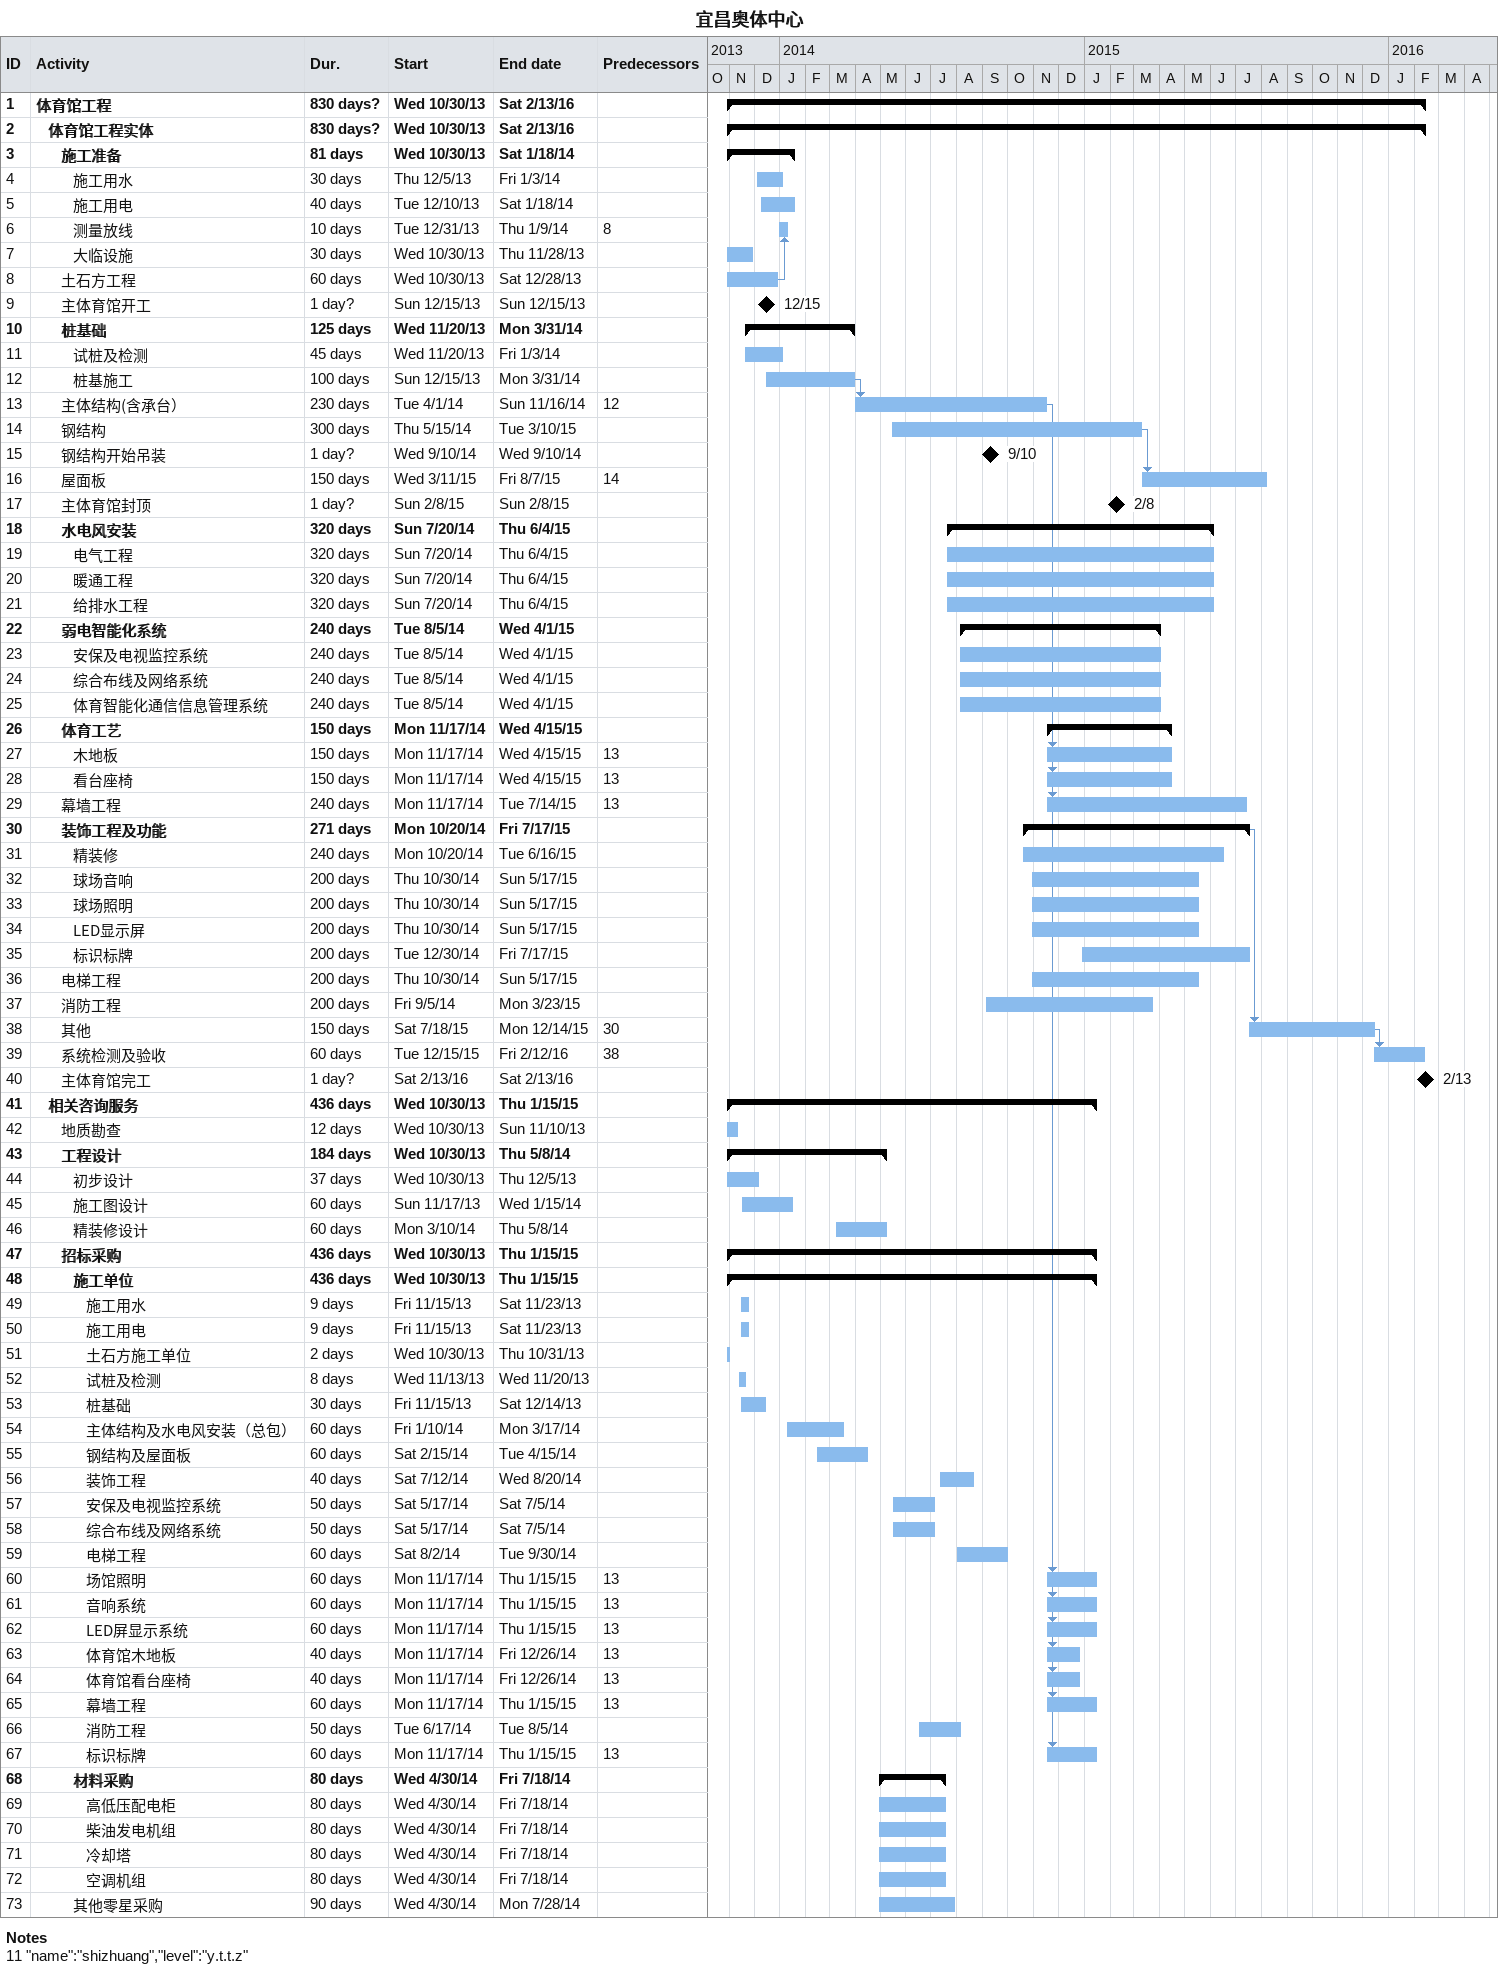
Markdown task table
宜昌奥体中心

| ID | Level | Task | Duration | Start | Finish | Predecessors |
|---|---|---|---|---|---|---|
| 1 | 1 | **体育馆工程** | 830d? | 2013-10-30 | 2016-02-13 |  |
| 2 | 2 | **体育馆工程实体** | 830d? | 2013-10-30 | 2016-02-13 |  |
| 3 | 3 | **施工准备** | 81d | 2013-10-30 | 2014-01-18 |  |
| 4 | 4 | 施工用水 | 30d | 2013-12-05 | 2014-01-03 |  |
| 5 | 4 | 施工用电 | 40d | 2013-12-10 | 2014-01-18 |  |
| 6 | 4 | 测量放线 | 10d | 2013-12-31 | 2014-01-09 | 8 |
| 7 | 4 | 大临设施 | 30d | 2013-10-30 | 2013-11-28 |  |
| 8 | 3 | 土石方工程 | 60d | 2013-10-30 | 2013-12-28 |  |
| 9 | 3 | 主体育馆开工 | 1d? | 2013-12-15 | 2013-12-15 |  |
| 10 | 3 | **桩基础** | 125d | 2013-11-20 | 2014-03-31 |  |
| 11 | 4 | 试桩及检测 | 45d | 2013-11-20 | 2014-01-03 |  |
| 12 | 4 | 桩基施工 | 100d | 2013-12-15 | 2014-03-31 |  |
| 13 | 3 | 主体结构(含承台） | 230d | 2014-04-01 | 2014-11-16 | 12 |
| 14 | 3 | 钢结构 | 300d | 2014-05-15 | 2015-03-10 |  |
| 15 | 3 | 钢结构开始吊装 | 1d? | 2014-09-10 | 2014-09-10 |  |
| 16 | 3 | 屋面板 | 150d | 2015-03-11 | 2015-08-07 | 14 |
| 17 | 3 | 主体育馆封顶 | 1d? | 2015-02-08 | 2015-02-08 |  |
| 18 | 3 | **水电风安装** | 320d | 2014-07-20 | 2015-06-04 |  |
| 19 | 4 | 电气工程 | 320d | 2014-07-20 | 2015-06-04 |  |
| 20 | 4 | 暖通工程 | 320d | 2014-07-20 | 2015-06-04 |  |
| 21 | 4 | 给排水工程 | 320d | 2014-07-20 | 2015-06-04 |  |
| 22 | 3 | **弱电智能化系统** | 240d | 2014-08-05 | 2015-04-01 |  |
| 23 | 4 | 安保及电视监控系统 | 240d | 2014-08-05 | 2015-04-01 |  |
| 24 | 4 | 综合布线及网络系统 | 240d | 2014-08-05 | 2015-04-01 |  |
| 25 | 4 | 体育智能化通信信息管理系统 | 240d | 2014-08-05 | 2015-04-01 |  |
| 26 | 3 | **体育工艺** | 150d | 2014-11-17 | 2015-04-15 |  |
| 27 | 4 | 木地板 | 150d | 2014-11-17 | 2015-04-15 | 13 |
| 28 | 4 | 看台座椅 | 150d | 2014-11-17 | 2015-04-15 | 13 |
| 29 | 3 | 幕墙工程 | 240d | 2014-11-17 | 2015-07-14 | 13 |
| 30 | 3 | **装饰工程及功能** | 271d | 2014-10-20 | 2015-07-17 |  |
| 31 | 4 | 精装修 | 240d | 2014-10-20 | 2015-06-16 |  |
| 32 | 4 | 球场音响 | 200d | 2014-10-30 | 2015-05-17 |  |
| 33 | 4 | 球场照明 | 200d | 2014-10-30 | 2015-05-17 |  |
| 34 | 4 | LED显示屏 | 200d | 2014-10-30 | 2015-05-17 |  |
| 35 | 4 | 标识标牌 | 200d | 2014-12-30 | 2015-07-17 |  |
| 36 | 3 | 电梯工程 | 200d | 2014-10-30 | 2015-05-17 |  |
| 37 | 3 | 消防工程 | 200d | 2014-09-05 | 2015-03-23 |  |
| 38 | 3 | 其他 | 150d | 2015-07-18 | 2015-12-14 | 30 |
| 39 | 3 | 系统检测及验收 | 60d | 2015-12-15 | 2016-02-12 | 38 |
| 40 | 3 | 主体育馆完工 | 1d? | 2016-02-13 | 2016-02-13 |  |
| 41 | 2 | **相关咨询服务** | 436d | 2013-10-30 | 2015-01-15 |  |
| 42 | 3 | 地质勘查 | 12d | 2013-10-30 | 2013-11-10 |  |
| 43 | 3 | **工程设计** | 184d | 2013-10-30 | 2014-05-08 |  |
| 44 | 4 | 初步设计 | 37d | 2013-10-30 | 2013-12-05 |  |
| 45 | 4 | 施工图设计 | 60d | 2013-11-17 | 2014-01-15 |  |
| 46 | 4 | 精装修设计 | 60d | 2014-03-10 | 2014-05-08 |  |
| 47 | 3 | **招标采购** | 436d | 2013-10-30 | 2015-01-15 |  |
| 48 | 4 | **施工单位** | 436d | 2013-10-30 | 2015-01-15 |  |
| 49 | 5 | 施工用水 | 9d | 2013-11-15 | 2013-11-23 |  |
| 50 | 5 | 施工用电 | 9d | 2013-11-15 | 2013-11-23 |  |
| 51 | 5 | 土石方施工单位 | 2d | 2013-10-30 | 2013-10-31 |  |
| 52 | 5 | 试桩及检测 | 8d | 2013-11-13 | 2013-11-20 |  |
| 53 | 5 | 桩基础 | 30d | 2013-11-15 | 2013-12-14 |  |
| 54 | 5 | 主体结构及水电风安装（总包） | 60d | 2014-01-10 | 2014-03-17 |  |
| 55 | 5 | 钢结构及屋面板 | 60d | 2014-02-15 | 2014-04-15 |  |
| 56 | 5 | 装饰工程 | 40d | 2014-07-12 | 2014-08-20 |  |
| 57 | 5 | 安保及电视监控系统 | 50d | 2014-05-17 | 2014-07-05 |  |
| 58 | 5 | 综合布线及网络系统 | 50d | 2014-05-17 | 2014-07-05 |  |
| 59 | 5 | 电梯工程 | 60d | 2014-08-02 | 2014-09-30 |  |
| 60 | 5 | 场馆照明 | 60d | 2014-11-17 | 2015-01-15 | 13 |
| 61 | 5 | 音响系统 | 60d | 2014-11-17 | 2015-01-15 | 13 |
| 62 | 5 | LED屏显示系统 | 60d | 2014-11-17 | 2015-01-15 | 13 |
| 63 | 5 | 体育馆木地板 | 40d | 2014-11-17 | 2014-12-26 | 13 |
| 64 | 5 | 体育馆看台座椅 | 40d | 2014-11-17 | 2014-12-26 | 13 |
| 65 | 5 | 幕墙工程 | 60d | 2014-11-17 | 2015-01-15 | 13 |
| 66 | 5 | 消防工程 | 50d | 2014-06-17 | 2014-08-05 |  |
| 67 | 5 | 标识标牌 | 60d | 2014-11-17 | 2015-01-15 | 13 |
| 68 | 4 | **材料采购** | 80d | 2014-04-30 | 2014-07-18 |  |
| 69 | 5 | 高低压配电柜 | 80d | 2014-04-30 | 2014-07-18 |  |
| 70 | 5 | 柴油发电机组 | 80d | 2014-04-30 | 2014-07-18 |  |
| 71 | 5 | 冷却塔 | 80d | 2014-04-30 | 2014-07-18 |  |
| 72 | 5 | 空调机组 | 80d | 2014-04-30 | 2014-07-18 |  |
| 73 | 4 | 其他零星采购 | 90d | 2014-04-30 | 2014-07-28 |  |

Notes
- 11: "name":"shizhuang","level":"y.t.t.z"
